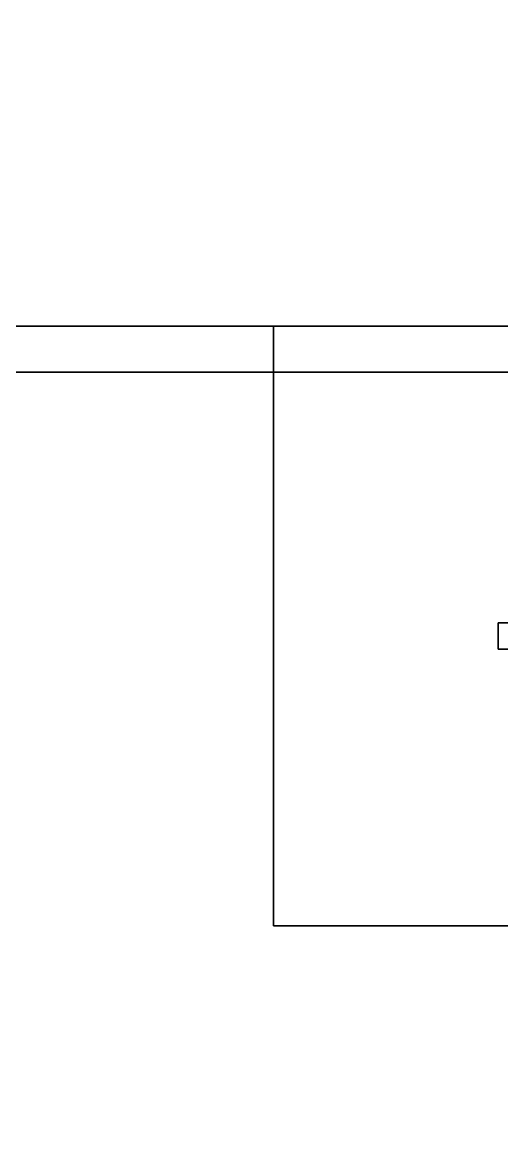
# Model space of a CAD drawing. Extents: x 0 to 7800, y -5130 to 1.
# Drawn here: x 1662 to 1974, y -2300 to -1581 of the extents above; entities that cross this region are included whole.
import ezdxf

# ---------------------------------------------------------------- set-up
doc = ezdxf.new("R2010")
doc.units = 0
for name, color, linetype in [('LAYER0', 7, 'CONTINUOUS'), ('LAYER1', 7, 'CONTINUOUS'), ('LAYER1084', 7, 'CONTINUOUS'), ('LAYER2', 7, 'CONTINUOUS'), ('LAYER321', 253, 'CONTINUOUS')]:
    doc.layers.add(name, color=color, linetype=linetype)

msp = doc.modelspace()

# ---------------------------------------------------------------- linework, layer by layer
at = {"layer": 'LAYER0'}
for points, invisible_edges in [([(1025.693, -1555.002, -5), (4030.693, -54.002, -5), (1412.693, -4773.002, -5), (1025.693, -1555.002, -5)], 7), ([(1025.693, -54.002), (1412.693, -4773.002), (4030.693, -54.002), (1025.693, -54.002)], 3), ([(1412.693, -4773.002, -5), (4030.693, -54.002, -5), (1412.693, -5130.002, -5), (1412.693, -4773.002, -5)], 3), ([(1412.693, -5130.002, -5), (4030.693, -54.002, -5), (2602.693, -4730.002, -5), (1412.693, -5130.002, -5)], 7), ([(4030.693, -54.002), (1412.693, -4773.002), (2602.693, -4730.002), (4030.693, -54.002)], 7)]:
    msp.add_3dface(points, dxfattribs=dict(at, invisible_edges=invisible_edges))
at = {"layer": 'LAYER1'}
for points, invisible_edges in [([(1145.694, -1809), (1175.694, -1779), (3151.694, -1809), (1145.694, -1809)], 3), ([(1175.694, -1779, 10), (1145.694, -1809, 10), (3151.694, -1809, 10), (1175.694, -1779, 10)], 5), ([(3151.694, -1809), (1175.694, -1779), (3151.694, -1779), (3151.694, -1809)], 1), ([(1175.694, -1779, 10), (3151.694, -1779), (1175.694, -1779), (1175.694, -1779, 10)], 1), ([(3151.694, -1779), (1175.694, -1779, 10), (3151.694, -1779, 10), (3151.694, -1779)], 1), ([(1175.694, -1779, 10), (3151.694, -1809, 10), (3151.694, -1779, 10), (1175.694, -1779, 10)], 1), ([(3151.694, -1809, 10), (1145.694, -1809), (3151.694, -1809), (3151.694, -1809, 10)], 1), ([(1145.694, -1809), (3151.694, -1809, 10), (1145.694, -1809, 10), (1145.694, -1809)], 1)]:
    msp.add_3dface(points, dxfattribs=dict(at, invisible_edges=invisible_edges))
at = {"layer": 'LAYER1084', "invisible_edges": 1}
for points in [[(1971.695, -1972, 2032), (4525.695, -1989, 2032), (4525.695, -1972, 2032), (1971.695, -1972, 2032)], [(4525.695, -1989, 2032), (1971.695, -1972, 2032), (1971.695, -1989, 2032), (4525.695, -1989, 2032)], [(4525.695, -1972, 2027), (1971.695, -1972, 2032), (4525.695, -1972, 2032), (4525.695, -1972, 2027)], [(1971.695, -1972, 2032), (4525.695, -1972, 2027), (1971.695, -1972, 2027), (1971.695, -1972, 2032)], [(1971.695, -1972, 2032), (1971.695, -1989, 2027), (1971.695, -1989, 2032), (1971.695, -1972, 2032)], [(1971.695, -1989, 2027), (1971.695, -1972, 2032), (1971.695, -1972, 2027), (1971.695, -1989, 2027)], [(1971.695, -1989, 2027), (4525.695, -1972, 2027), (4525.695, -1989, 2027), (1971.695, -1989, 2027)], [(4525.695, -1972, 2027), (1971.695, -1989, 2027), (1971.695, -1972, 2027), (4525.695, -1972, 2027)], [(1971.695, -1989, 2027), (4525.695, -1989, 2032), (1971.695, -1989, 2032), (1971.695, -1989, 2027)], [(4525.695, -1989, 2032), (1971.695, -1989, 2027), (4525.695, -1989, 2027), (4525.695, -1989, 2032)]]:
    msp.add_3dface(points, dxfattribs=at)
at = {"layer": 'LAYER321', "invisible_edges": 1}
for points in [[(1825.696, -1779, -50), (4525.696, -2169, -50), (4525.696, -1779, -50), (1825.696, -1779, -50)], [(4525.696, -2169, -50), (1825.696, -1779, -50), (1825.696, -2169, -50), (4525.696, -2169, -50)], [(1825.696, -1779, -50), (1825.696, -2169, -75), (1825.696, -2169, -50), (1825.696, -1779, -50)], [(1825.696, -2169, -75), (1825.696, -1779, -50), (1825.696, -1779, -75), (1825.696, -2169, -75)], [(4525.696, -1779, -75), (1825.696, -1779, -50), (4525.696, -1779, -50), (4525.696, -1779, -75)], [(1825.696, -1779, -50), (4525.696, -1779, -75), (1825.696, -1779, -75), (1825.696, -1779, -50)], [(1825.696, -2169, -75), (4525.696, -1779, -75), (4525.696, -2169, -75), (1825.696, -2169, -75)], [(4525.696, -1779, -75), (1825.696, -2169, -75), (1825.696, -1779, -75), (4525.696, -1779, -75)], [(1825.696, -2169, -75), (4525.696, -2169, -50), (1825.696, -2169, -50), (1825.696, -2169, -75)], [(4525.696, -2169, -50), (1825.696, -2169, -75), (4525.696, -2169, -75), (4525.696, -2169, -50)]]:
    msp.add_3dface(points, dxfattribs=at)

# ---------------------------------------------------------------- meshes
at = {"layer": 'LAYER2'}
mesh = msp.add_polymesh((14, 2), dxfattribs=at)
for k, corner in enumerate([(1175.695, -1705, 2657), (-0.0002, -1705, 2657), (1175.695, -204, 2657), (1175.695, -1705, 2657), (3880.695, -204, 2657), (1175.695, -204, 2657), (3880.695, -439, 2657), (3880.695, -204, 2657), (5280.695, -439, 2657), (3880.695, -439, 2657), (5280.695, -149, 2657), (5280.695, -439, 2657), (7049.695, -149, 2657), (5280.695, -149, 2657), (7049.695, -289, 2657), (7049.695, -149, 2657), (7649.695, -289, 2657), (7049.695, -289, 2657), (7649.695, -1684, 2657), (7649.695, -289, 2657), (7049.695, -1684, 2657), (7649.695, -1684, 2657), (7049.695, -1779, 2657), (7049.695, -1684, 2657), (3151.695, -1779, 2657), (7049.695, -1779, 2657), (3151.695, -1929, 2657), (7199.695, -1929, 2657)]):
    mesh.set_mesh_vertex(divmod(k, 2), corner)

doc.saveas('drawing.dxf')
